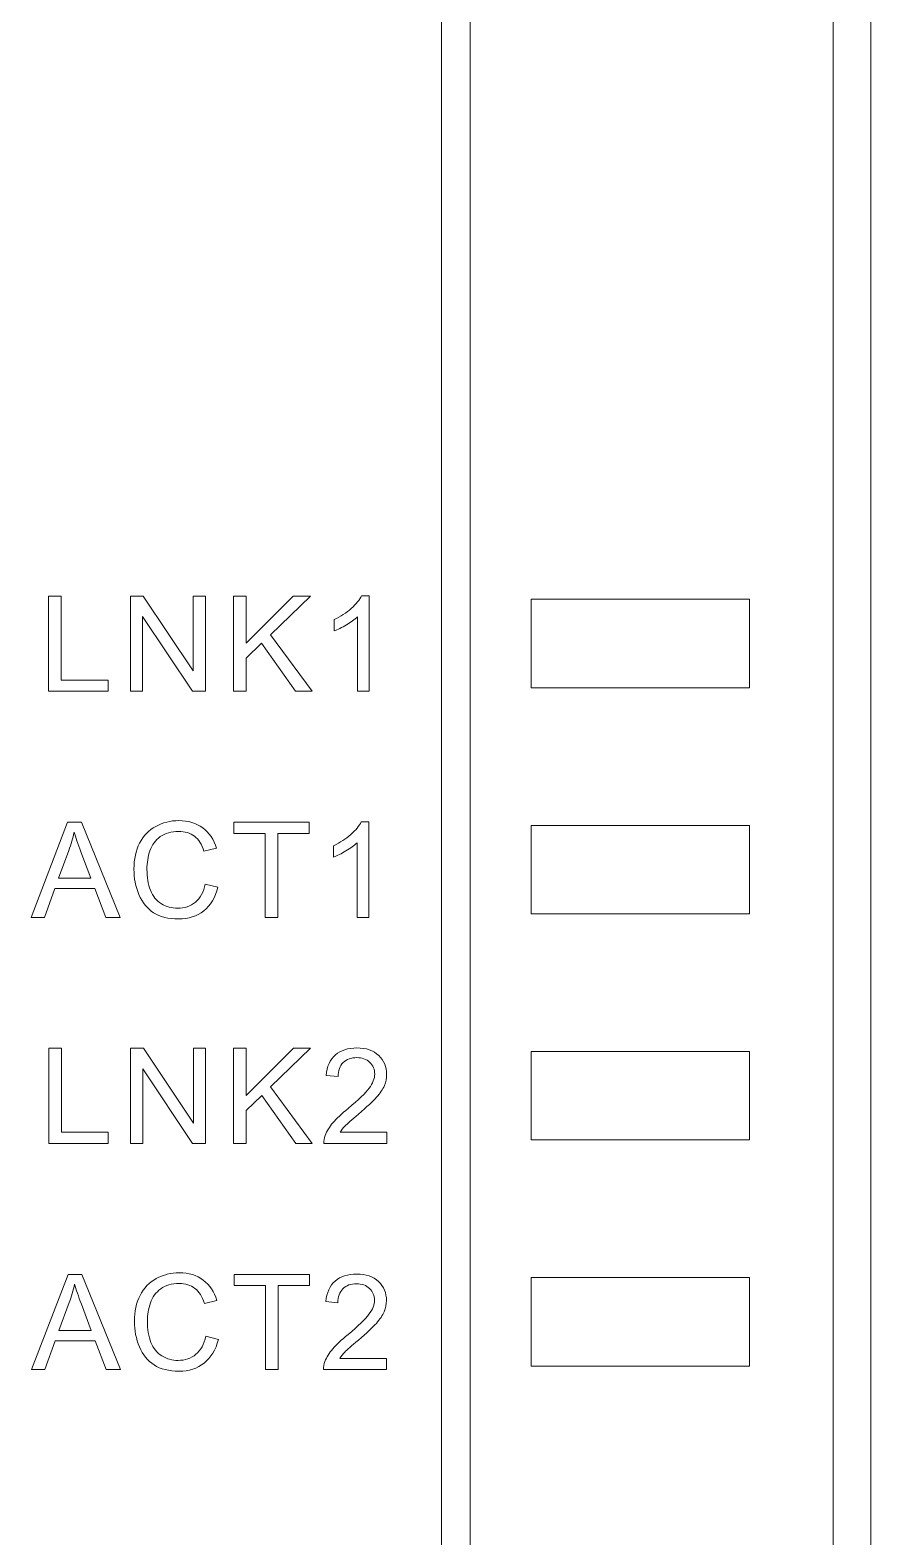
# Model space of a CAD drawing. Header units: millimetres. Extents: x 33157 to 59611, y -29750 to 1750.
# Drawn here: x 54129.8 to 54147.65, y 415.22 to 447.21 of the extents above; entities that cross this region are included whole.
import ezdxf

# ---------------------------------------------------------------- set-up
doc = ezdxf.new("R2010")
doc.units = ezdxf.units.MM
doc.layers.get('0').update_dxf_attribs({"lineweight": 18})

msp = doc.modelspace()

# ---------------------------------------------------------------- linework, layer by layer
at = {"lineweight": 9}
for p, q in [((54138.527, 478.392), (54138.527, 413.909)), ((54139.141, 478.392), (54139.141, 350.976)), ((54146.842, 474.177), (54146.842, 352.724)), ((54147.645, 473.374), (54147.645, 353.206))]:
    msp.add_line(p, q, dxfattribs=at)
for points in [[(54140.434, 433.246), (54145.067, 433.246), (54145.067, 435.124), (54140.434, 435.124)], [(54140.434, 428.446), (54145.067, 428.446), (54145.067, 430.324), (54140.434, 430.324)], [(54140.434, 423.646), (54145.067, 423.646), (54145.067, 425.524), (54140.434, 425.524)], [(54140.434, 418.846), (54145.067, 418.846), (54145.067, 420.724), (54140.434, 420.724)], [(54140.434, 418.846), (54145.067, 418.846), (54145.067, 420.724), (54140.434, 420.724)]]:
    msp.add_lwpolyline(points, close=True, dxfattribs=at)
for points, knots in [([(54130.19, 433.171), (54130.19, 433.171), (54130.19, 435.192), (54130.19, 435.192), (54130.19, 435.192), (54130.458, 435.192), (54130.458, 435.192), (54130.458, 435.192), (54130.458, 433.408), (54130.458, 433.408), (54130.458, 433.408), (54131.452, 433.408), (54131.452, 433.408), (54131.452, 433.408), (54131.452, 433.171), (54131.452, 433.171), (54131.452, 433.171), (54130.19, 433.171), (54130.19, 433.171)], [0, 0, 0, 0, 142865.884439, 142865.884439, 142865.884439, 285731.768878, 285731.768878, 285731.768878, 428597.653318, 428597.653318, 428597.653318, 571463.537757, 571463.537757, 571463.537757, 714329.422196, 714329.422196, 714329.422196, 857195.306635, 857195.306635, 857195.306635, 857195.306635]), ([(54131.925, 433.171), (54131.925, 433.171), (54131.925, 435.192), (54131.925, 435.192), (54131.925, 435.192), (54132.2, 435.192), (54132.2, 435.192), (54132.2, 435.192), (54133.26, 433.606), (54133.26, 433.606), (54133.26, 433.606), (54133.26, 435.192), (54133.26, 435.192), (54133.26, 435.192), (54133.517, 435.192), (54133.517, 435.192), (54133.517, 435.192), (54133.517, 433.171), (54133.517, 433.171), (54133.517, 433.171), (54133.242, 433.171), (54133.242, 433.171), (54133.242, 433.171), (54132.182, 434.757), (54132.182, 434.757), (54132.182, 434.757), (54132.182, 433.171), (54132.182, 433.171), (54132.182, 433.171), (54131.925, 433.171), (54131.925, 433.171)], [0, 0, 0, 0, 137785.747342, 137785.747342, 137785.747342, 275571.494683, 275571.494683, 275571.494683, 413357.242025, 413357.242025, 413357.242025, 551142.989367, 551142.989367, 551142.989367, 688928.736708, 688928.736708, 688928.736708, 826714.48405, 826714.48405, 826714.48405, 964500.231392, 964500.231392, 964500.231392, 1102285.978733, 1102285.978733, 1102285.978733, 1240071.726075, 1240071.726075, 1240071.726075, 1377857.473417, 1377857.473417, 1377857.473417, 1377857.473417]), ([(54134.112, 433.171), (54134.112, 433.171), (54134.112, 435.192), (54134.112, 435.192), (54134.112, 435.192), (54134.38, 435.192), (54134.38, 435.192), (54134.38, 435.192), (54134.38, 434.19), (54134.38, 434.19), (54134.38, 434.19), (54135.383, 435.192), (54135.383, 435.192), (54135.383, 435.192), (54135.746, 435.192), (54135.746, 435.192), (54135.746, 435.192), (54134.898, 434.372), (54134.898, 434.372), (54134.898, 434.372), (54135.782, 433.171), (54135.782, 433.171), (54135.782, 433.171), (54135.43, 433.171), (54135.43, 433.171), (54135.43, 433.171), (54134.71, 434.191), (54134.71, 434.191), (54134.71, 434.191), (54134.38, 433.871), (54134.38, 433.871), (54134.38, 433.871), (54134.38, 433.171), (54134.38, 433.171), (54134.38, 433.171), (54134.112, 433.171), (54134.112, 433.171)], [0, 0, 0, 0, 136520.129811, 136520.129811, 136520.129811, 273040.259623, 273040.259623, 273040.259623, 409560.389434, 409560.389434, 409560.389434, 546080.519246, 546080.519246, 546080.519246, 682600.649057, 682600.649057, 682600.649057, 819120.778868, 819120.778868, 819120.778868, 955640.90868, 955640.90868, 955640.90868, 1092161.038491, 1092161.038491, 1092161.038491, 1228681.168302, 1228681.168302, 1228681.168302, 1365201.298114, 1365201.298114, 1365201.298114, 1501721.427925, 1501721.427925, 1501721.427925, 1638241.557737, 1638241.557737, 1638241.557737, 1638241.557737]), ([(54136.995, 433.171), (54136.995, 433.171), (54136.746, 433.171), (54136.746, 433.171), (54136.746, 433.171), (54136.746, 434.752), (54136.746, 434.752), (54136.687, 434.695), (54136.608, 434.638), (54136.511, 434.581), (54136.414, 434.524), (54136.327, 434.481), (54136.25, 434.453), (54136.25, 434.453), (54136.25, 434.693), (54136.25, 434.693), (54136.388, 434.758), (54136.51, 434.837), (54136.614, 434.93), (54136.718, 435.023), (54136.791, 435.113), (54136.835, 435.2), (54136.835, 435.2), (54136.995, 435.2), (54136.995, 435.2), (54136.995, 435.2), (54136.995, 433.171), (54136.995, 433.171)], [0, 0, 0, 0, 138670.174448, 138670.174448, 138670.174448, 277340.348896, 277340.348896, 277340.348896, 416010.523343, 416010.523343, 416010.523343, 554680.697791, 554680.697791, 554680.697791, 693350.872239, 693350.872239, 693350.872239, 832021.046687, 832021.046687, 832021.046687, 970691.221135, 970691.221135, 970691.221135, 1109361.395582, 1109361.395582, 1109361.395582, 1248031.57003, 1248031.57003, 1248031.57003, 1248031.57003]), ([(54129.816, 428.371), (54129.816, 428.371), (54130.591, 430.392), (54130.591, 430.392), (54130.591, 430.392), (54130.885, 430.392), (54130.885, 430.392), (54130.885, 430.392), (54131.708, 428.371), (54131.708, 428.371), (54131.708, 428.371), (54131.404, 428.371), (54131.404, 428.371), (54131.404, 428.371), (54131.17, 428.983), (54131.17, 428.983), (54131.17, 428.983), (54130.319, 428.983), (54130.319, 428.983), (54130.319, 428.983), (54130.1, 428.371), (54130.1, 428.371), (54130.1, 428.371), (54129.816, 428.371), (54129.816, 428.371)], [0, 0, 0, 0, 139694.879559, 139694.879559, 139694.879559, 279389.759119, 279389.759119, 279389.759119, 419084.638678, 419084.638678, 419084.638678, 558779.518238, 558779.518238, 558779.518238, 698474.397797, 698474.397797, 698474.397797, 838169.277356, 838169.277356, 838169.277356, 977864.156916, 977864.156916, 977864.156916, 1117559.036475, 1117559.036475, 1117559.036475, 1117559.036475]), ([(54133.516, 429.08), (54133.516, 429.08), (54133.784, 429.012), (54133.784, 429.012), (54133.729, 428.792), (54133.628, 428.625), (54133.483, 428.51), (54133.337, 428.395), (54133.159, 428.337), (54132.949, 428.337), (54132.732, 428.337), (54132.555, 428.381), (54132.419, 428.47), (54132.282, 428.559), (54132.179, 428.687), (54132.108, 428.855), (54132.037, 429.023), (54132.001, 429.203), (54132.001, 429.396), (54132.001, 429.607), (54132.041, 429.79), (54132.121, 429.947), (54132.202, 430.103), (54132.316, 430.222), (54132.464, 430.304), (54132.612, 430.385), (54132.776, 430.426), (54132.953, 430.426), (54133.156, 430.426), (54133.325, 430.374), (54133.463, 430.271), (54133.601, 430.168), (54133.697, 430.024), (54133.751, 429.838), (54133.751, 429.838), (54133.488, 429.775), (54133.488, 429.775), (54133.442, 429.922), (54133.373, 430.029), (54133.284, 430.096), (54133.196, 430.164), (54133.084, 430.197), (54132.949, 430.197), (54132.794, 430.197), (54132.664, 430.16), (54132.56, 430.085), (54132.456, 430.011), (54132.383, 429.911), (54132.341, 429.786), (54132.299, 429.66), (54132.277, 429.531), (54132.277, 429.398), (54132.277, 429.226), (54132.302, 429.076), (54132.352, 428.948), (54132.402, 428.82), (54132.48, 428.724), (54132.585, 428.661), (54132.69, 428.597), (54132.804, 428.566), (54132.927, 428.566), (54133.077, 428.566), (54133.203, 428.609), (54133.306, 428.695), (54133.41, 428.782), (54133.48, 428.91), (54133.516, 429.08)], [0, 0, 0, 0, 133633.739663, 133633.739663, 133633.739663, 267267.479326, 267267.479326, 267267.479326, 400901.218989, 400901.218989, 400901.218989, 534534.958652, 534534.958652, 534534.958652, 668168.698315, 668168.698315, 668168.698315, 801802.437978, 801802.437978, 801802.437978, 935436.177641, 935436.177641, 935436.177641, 1069069.917304, 1069069.917304, 1069069.917304, 1202703.656967, 1202703.656967, 1202703.656967, 1336337.39663, 1336337.39663, 1336337.39663, 1469971.136292, 1469971.136292, 1469971.136292, 1603604.875955, 1603604.875955, 1603604.875955, 1737238.615618, 1737238.615618, 1737238.615618, 1870872.355281, 1870872.355281, 1870872.355281, 2004506.094944, 2004506.094944, 2004506.094944, 2138139.834607, 2138139.834607, 2138139.834607, 2271773.57427, 2271773.57427, 2271773.57427, 2405407.313933, 2405407.313933, 2405407.313933, 2539041.053596, 2539041.053596, 2539041.053596, 2672674.793259, 2672674.793259, 2672674.793259, 2806308.532922, 2806308.532922, 2806308.532922, 2939942.272585, 2939942.272585, 2939942.272585, 2939942.272585]), ([(54134.786, 428.371), (54134.786, 428.371), (54134.786, 430.155), (54134.786, 430.155), (54134.786, 430.155), (54134.12, 430.155), (54134.12, 430.155), (54134.12, 430.155), (54134.12, 430.392), (54134.12, 430.392), (54134.12, 430.392), (54135.72, 430.392), (54135.72, 430.392), (54135.72, 430.392), (54135.72, 430.155), (54135.72, 430.155), (54135.72, 430.155), (54135.054, 430.155), (54135.054, 430.155), (54135.054, 430.155), (54135.054, 428.371), (54135.054, 428.371), (54135.054, 428.371), (54134.786, 428.371), (54134.786, 428.371)], [0, 0, 0, 0, 139705.085522, 139705.085522, 139705.085522, 279410.171044, 279410.171044, 279410.171044, 419115.256566, 419115.256566, 419115.256566, 558820.342088, 558820.342088, 558820.342088, 698525.42761, 698525.42761, 698525.42761, 838230.513132, 838230.513132, 838230.513132, 977935.598654, 977935.598654, 977935.598654, 1117640.684176, 1117640.684176, 1117640.684176, 1117640.684176]), ([(54136.985, 428.371), (54136.985, 428.371), (54136.737, 428.371), (54136.737, 428.371), (54136.737, 428.371), (54136.737, 429.952), (54136.737, 429.952), (54136.677, 429.895), (54136.599, 429.838), (54136.502, 429.781), (54136.405, 429.724), (54136.317, 429.681), (54136.24, 429.653), (54136.24, 429.653), (54136.24, 429.893), (54136.24, 429.893), (54136.379, 429.958), (54136.5, 430.037), (54136.604, 430.13), (54136.708, 430.223), (54136.782, 430.313), (54136.825, 430.4), (54136.825, 430.4), (54136.985, 430.4), (54136.985, 430.4), (54136.985, 430.4), (54136.985, 428.371), (54136.985, 428.371)], [0, 0, 0, 0, 138675.986123, 138675.986123, 138675.986123, 277351.972246, 277351.972246, 277351.972246, 416027.958369, 416027.958369, 416027.958369, 554703.944492, 554703.944492, 554703.944492, 693379.930615, 693379.930615, 693379.930615, 832055.916738, 832055.916738, 832055.916738, 970731.902861, 970731.902861, 970731.902861, 1109407.888984, 1109407.888984, 1109407.888984, 1248083.875107, 1248083.875107, 1248083.875107, 1248083.875107]), ([(54130.398, 429.201), (54130.398, 429.201), (54131.086, 429.201), (54131.086, 429.201), (54131.086, 429.201), (54130.876, 429.761), (54130.876, 429.761), (54130.812, 429.931), (54130.764, 430.072), (54130.731, 430.183), (54130.703, 430.051), (54130.666, 429.922), (54130.619, 429.794), (54130.619, 429.794), (54130.398, 429.201), (54130.398, 429.201)], [0, 0, 0, 0, 145458.801574, 145458.801574, 145458.801574, 290917.603148, 290917.603148, 290917.603148, 436376.404721, 436376.404721, 436376.404721, 581835.206295, 581835.206295, 581835.206295, 727294.007869, 727294.007869, 727294.007869, 727294.007869]), ([(54130.195, 423.571), (54130.195, 423.571), (54130.195, 425.592), (54130.195, 425.592), (54130.195, 425.592), (54130.463, 425.592), (54130.463, 425.592), (54130.463, 425.592), (54130.463, 423.808), (54130.463, 423.808), (54130.463, 423.808), (54131.457, 423.808), (54131.457, 423.808), (54131.457, 423.808), (54131.457, 423.571), (54131.457, 423.571), (54131.457, 423.571), (54130.195, 423.571), (54130.195, 423.571)], [0, 0, 0, 0, 142878.473221, 142878.473221, 142878.473221, 285756.946442, 285756.946442, 285756.946442, 428635.419664, 428635.419664, 428635.419664, 571513.892885, 571513.892885, 571513.892885, 714392.366106, 714392.366106, 714392.366106, 857270.839327, 857270.839327, 857270.839327, 857270.839327]), ([(54131.93, 423.571), (54131.93, 423.571), (54131.93, 425.592), (54131.93, 425.592), (54131.93, 425.592), (54132.205, 425.592), (54132.205, 425.592), (54132.205, 425.592), (54133.265, 424.006), (54133.265, 424.006), (54133.265, 424.006), (54133.265, 425.592), (54133.265, 425.592), (54133.265, 425.592), (54133.522, 425.592), (54133.522, 425.592), (54133.522, 425.592), (54133.522, 423.571), (54133.522, 423.571), (54133.522, 423.571), (54133.247, 423.571), (54133.247, 423.571), (54133.247, 423.571), (54132.187, 425.157), (54132.187, 425.157), (54132.187, 425.157), (54132.187, 423.571), (54132.187, 423.571), (54132.187, 423.571), (54131.93, 423.571), (54131.93, 423.571)], [0, 0, 0, 0, 137797.888547, 137797.888547, 137797.888547, 275595.777094, 275595.777094, 275595.777094, 413393.66564, 413393.66564, 413393.66564, 551191.554187, 551191.554187, 551191.554187, 688989.442734, 688989.442734, 688989.442734, 826787.331281, 826787.331281, 826787.331281, 964585.219827, 964585.219827, 964585.219827, 1102383.108374, 1102383.108374, 1102383.108374, 1240180.996921, 1240180.996921, 1240180.996921, 1377978.885468, 1377978.885468, 1377978.885468, 1377978.885468]), ([(54134.117, 423.571), (54134.117, 423.571), (54134.117, 425.592), (54134.117, 425.592), (54134.117, 425.592), (54134.385, 425.592), (54134.385, 425.592), (54134.385, 425.592), (54134.385, 424.59), (54134.385, 424.59), (54134.385, 424.59), (54135.388, 425.592), (54135.388, 425.592), (54135.388, 425.592), (54135.751, 425.592), (54135.751, 425.592), (54135.751, 425.592), (54134.903, 424.772), (54134.903, 424.772), (54134.903, 424.772), (54135.787, 423.571), (54135.787, 423.571), (54135.787, 423.571), (54135.435, 423.571), (54135.435, 423.571), (54135.435, 423.571), (54134.715, 424.591), (54134.715, 424.591), (54134.715, 424.591), (54134.385, 424.271), (54134.385, 424.271), (54134.385, 424.271), (54134.385, 423.571), (54134.385, 423.571), (54134.385, 423.571), (54134.117, 423.571), (54134.117, 423.571)], [0, 0, 0, 0, 136532.159112, 136532.159112, 136532.159112, 273064.318223, 273064.318223, 273064.318223, 409596.477335, 409596.477335, 409596.477335, 546128.636446, 546128.636446, 546128.636446, 682660.795558, 682660.795558, 682660.795558, 819192.954669, 819192.954669, 819192.954669, 955725.113781, 955725.113781, 955725.113781, 1092257.272893, 1092257.272893, 1092257.272893, 1228789.432004, 1228789.432004, 1228789.432004, 1365321.591116, 1365321.591116, 1365321.591116, 1501853.750227, 1501853.750227, 1501853.750227, 1638385.909339, 1638385.909339, 1638385.909339, 1638385.909339]), ([(54137.369, 423.808), (54137.369, 423.808), (54137.369, 423.571), (54137.369, 423.571), (54137.369, 423.571), (54136.032, 423.571), (54136.032, 423.571), (54136.03, 423.631), (54136.04, 423.688), (54136.061, 423.744), (54136.095, 423.834), (54136.15, 423.924), (54136.226, 424.012), (54136.302, 424.1), (54136.41, 424.202), (54136.55, 424.317), (54136.769, 424.497), (54136.918, 424.64), (54136.995, 424.745), (54137.073, 424.85), (54137.112, 424.95), (54137.112, 425.044), (54137.112, 425.142), (54137.077, 425.225), (54137.007, 425.293), (54136.936, 425.36), (54136.844, 425.394), (54136.731, 425.394), (54136.611, 425.394), (54136.515, 425.358), (54136.443, 425.287), (54136.371, 425.216), (54136.335, 425.117), (54136.334, 424.991), (54136.334, 424.991), (54136.08, 425.016), (54136.08, 425.016), (54136.097, 425.206), (54136.163, 425.351), (54136.277, 425.451), (54136.391, 425.55), (54136.544, 425.6), (54136.736, 425.6), (54136.93, 425.6), (54137.084, 425.546), (54137.197, 425.439), (54137.31, 425.331), (54137.366, 425.197), (54137.366, 425.038), (54137.366, 424.958), (54137.35, 424.878), (54137.317, 424.8), (54137.284, 424.721), (54137.229, 424.639), (54137.152, 424.553), (54137.075, 424.467), (54136.947, 424.348), (54136.77, 424.197), (54136.62, 424.072), (54136.525, 423.987), (54136.482, 423.943), (54136.44, 423.898), (54136.405, 423.853), (54136.377, 423.808), (54136.377, 423.808), (54137.369, 423.808), (54137.369, 423.808)], [0, 0, 0, 0, 133649.552844, 133649.552844, 133649.552844, 267299.105687, 267299.105687, 267299.105687, 400948.658531, 400948.658531, 400948.658531, 534598.211374, 534598.211374, 534598.211374, 668247.764218, 668247.764218, 668247.764218, 801897.317062, 801897.317062, 801897.317062, 935546.869905, 935546.869905, 935546.869905, 1069196.422749, 1069196.422749, 1069196.422749, 1202845.975592, 1202845.975592, 1202845.975592, 1336495.528436, 1336495.528436, 1336495.528436, 1470145.08128, 1470145.08128, 1470145.08128, 1603794.634123, 1603794.634123, 1603794.634123, 1737444.186967, 1737444.186967, 1737444.186967, 1871093.73981, 1871093.73981, 1871093.73981, 2004743.292654, 2004743.292654, 2004743.292654, 2138392.845498, 2138392.845498, 2138392.845498, 2272042.398341, 2272042.398341, 2272042.398341, 2405691.951185, 2405691.951185, 2405691.951185, 2539341.504028, 2539341.504028, 2539341.504028, 2672991.056872, 2672991.056872, 2672991.056872, 2806640.609716, 2806640.609716, 2806640.609716, 2940290.162559, 2940290.162559, 2940290.162559, 2940290.162559]), ([(54129.826, 418.771), (54129.826, 418.771), (54130.601, 420.792), (54130.601, 420.792), (54130.601, 420.792), (54130.895, 420.792), (54130.895, 420.792), (54130.895, 420.792), (54131.718, 418.771), (54131.718, 418.771), (54131.718, 418.771), (54131.413, 418.771), (54131.413, 418.771), (54131.413, 418.771), (54131.18, 419.383), (54131.18, 419.383), (54131.18, 419.383), (54130.329, 419.383), (54130.329, 419.383), (54130.329, 419.383), (54130.11, 418.771), (54130.11, 418.771), (54130.11, 418.771), (54129.826, 418.771), (54129.826, 418.771)], [0, 0, 0, 0, 139707.202168, 139707.202168, 139707.202168, 279414.404337, 279414.404337, 279414.404337, 419121.606505, 419121.606505, 419121.606505, 558828.808673, 558828.808673, 558828.808673, 698536.010842, 698536.010842, 698536.010842, 838243.21301, 838243.21301, 838243.21301, 977950.415178, 977950.415178, 977950.415178, 1117657.617347, 1117657.617347, 1117657.617347, 1117657.617347]), ([(54133.526, 419.48), (54133.526, 419.48), (54133.794, 419.412), (54133.794, 419.412), (54133.738, 419.192), (54133.637, 419.025), (54133.492, 418.91), (54133.347, 418.795), (54133.169, 418.737), (54132.959, 418.737), (54132.741, 418.737), (54132.565, 418.781), (54132.428, 418.87), (54132.292, 418.959), (54132.188, 419.087), (54132.117, 419.255), (54132.046, 419.423), (54132.01, 419.603), (54132.01, 419.796), (54132.01, 420.007), (54132.05, 420.19), (54132.131, 420.347), (54132.211, 420.503), (54132.326, 420.622), (54132.474, 420.704), (54132.622, 420.785), (54132.785, 420.826), (54132.963, 420.826), (54133.165, 420.826), (54133.335, 420.774), (54133.472, 420.671), (54133.61, 420.568), (54133.706, 420.424), (54133.76, 420.238), (54133.76, 420.238), (54133.498, 420.175), (54133.498, 420.175), (54133.451, 420.322), (54133.383, 420.429), (54133.294, 420.496), (54133.205, 420.564), (54133.093, 420.597), (54132.958, 420.597), (54132.803, 420.597), (54132.674, 420.56), (54132.57, 420.485), (54132.466, 420.411), (54132.392, 420.311), (54132.351, 420.186), (54132.308, 420.06), (54132.287, 419.931), (54132.287, 419.798), (54132.287, 419.626), (54132.312, 419.476), (54132.362, 419.348), (54132.412, 419.22), (54132.489, 419.124), (54132.595, 419.061), (54132.7, 418.997), (54132.814, 418.966), (54132.937, 418.966), (54133.086, 418.966), (54133.212, 419.009), (54133.316, 419.095), (54133.419, 419.182), (54133.489, 419.31), (54133.526, 419.48)], [0, 0, 0, 0, 133645.527487, 133645.527487, 133645.527487, 267291.054974, 267291.054974, 267291.054974, 400936.58246, 400936.58246, 400936.58246, 534582.109947, 534582.109947, 534582.109947, 668227.637434, 668227.637434, 668227.637434, 801873.164921, 801873.164921, 801873.164921, 935518.692407, 935518.692407, 935518.692407, 1069164.219894, 1069164.219894, 1069164.219894, 1202809.747381, 1202809.747381, 1202809.747381, 1336455.274868, 1336455.274868, 1336455.274868, 1470100.802355, 1470100.802355, 1470100.802355, 1603746.329841, 1603746.329841, 1603746.329841, 1737391.857328, 1737391.857328, 1737391.857328, 1871037.384815, 1871037.384815, 1871037.384815, 2004682.912302, 2004682.912302, 2004682.912302, 2138328.439789, 2138328.439789, 2138328.439789, 2271973.967275, 2271973.967275, 2271973.967275, 2405619.494762, 2405619.494762, 2405619.494762, 2539265.022249, 2539265.022249, 2539265.022249, 2672910.549736, 2672910.549736, 2672910.549736, 2806556.077222, 2806556.077222, 2806556.077222, 2940201.604709, 2940201.604709, 2940201.604709, 2940201.604709]), ([(54134.795, 418.771), (54134.795, 418.771), (54134.795, 420.555), (54134.795, 420.555), (54134.795, 420.555), (54134.129, 420.555), (54134.129, 420.555), (54134.129, 420.555), (54134.129, 420.792), (54134.129, 420.792), (54134.129, 420.792), (54135.729, 420.792), (54135.729, 420.792), (54135.729, 420.792), (54135.729, 420.555), (54135.729, 420.555), (54135.729, 420.555), (54135.063, 420.555), (54135.063, 420.555), (54135.063, 420.555), (54135.063, 418.771), (54135.063, 418.771), (54135.063, 418.771), (54134.795, 418.771), (54134.795, 418.771)], [0, 0, 0, 0, 139717.407791, 139717.407791, 139717.407791, 279434.815582, 279434.815582, 279434.815582, 419152.223373, 419152.223373, 419152.223373, 558869.631165, 558869.631165, 558869.631165, 698587.038956, 698587.038956, 698587.038956, 838304.446747, 838304.446747, 838304.446747, 978021.854538, 978021.854538, 978021.854538, 1117739.262329, 1117739.262329, 1117739.262329, 1117739.262329]), ([(54137.365, 419.008), (54137.365, 419.008), (54137.365, 418.771), (54137.365, 418.771), (54137.365, 418.771), (54136.027, 418.771), (54136.027, 418.771), (54136.025, 418.831), (54136.035, 418.888), (54136.056, 418.944), (54136.09, 419.034), (54136.145, 419.124), (54136.221, 419.212), (54136.297, 419.3), (54136.405, 419.402), (54136.546, 419.517), (54136.764, 419.697), (54136.913, 419.84), (54136.991, 419.945), (54137.069, 420.05), (54137.108, 420.15), (54137.108, 420.244), (54137.108, 420.342), (54137.072, 420.425), (54137.002, 420.493), (54136.931, 420.56), (54136.839, 420.594), (54136.726, 420.594), (54136.606, 420.594), (54136.51, 420.558), (54136.438, 420.487), (54136.366, 420.416), (54136.33, 420.317), (54136.329, 420.191), (54136.329, 420.191), (54136.075, 420.216), (54136.075, 420.216), (54136.092, 420.406), (54136.158, 420.551), (54136.272, 420.651), (54136.386, 420.75), (54136.539, 420.8), (54136.731, 420.8), (54136.925, 420.8), (54137.079, 420.746), (54137.192, 420.639), (54137.305, 420.531), (54137.362, 420.397), (54137.362, 420.238), (54137.362, 420.158), (54137.345, 420.078), (54137.312, 420), (54137.279, 419.921), (54137.224, 419.839), (54137.147, 419.753), (54137.07, 419.667), (54136.943, 419.548), (54136.765, 419.397), (54136.616, 419.272), (54136.52, 419.187), (54136.477, 419.143), (54136.435, 419.098), (54136.4, 419.053), (54136.373, 419.008), (54136.373, 419.008), (54137.365, 419.008), (54137.365, 419.008)], [0, 0, 0, 0, 133655.423335, 133655.423335, 133655.423335, 267310.846669, 267310.846669, 267310.846669, 400966.270004, 400966.270004, 400966.270004, 534621.693339, 534621.693339, 534621.693339, 668277.116674, 668277.116674, 668277.116674, 801932.540008, 801932.540008, 801932.540008, 935587.963343, 935587.963343, 935587.963343, 1069243.386678, 1069243.386678, 1069243.386678, 1202898.810013, 1202898.810013, 1202898.810013, 1336554.233347, 1336554.233347, 1336554.233347, 1470209.656682, 1470209.656682, 1470209.656682, 1603865.080017, 1603865.080017, 1603865.080017, 1737520.503352, 1737520.503352, 1737520.503352, 1871175.926686, 1871175.926686, 1871175.926686, 2004831.350021, 2004831.350021, 2004831.350021, 2138486.773356, 2138486.773356, 2138486.773356, 2272142.196691, 2272142.196691, 2272142.196691, 2405797.620025, 2405797.620025, 2405797.620025, 2539453.04336, 2539453.04336, 2539453.04336, 2673108.466695, 2673108.466695, 2673108.466695, 2806763.890029, 2806763.890029, 2806763.890029, 2940419.313364, 2940419.313364, 2940419.313364, 2940419.313364]), ([(54130.407, 419.601), (54130.407, 419.601), (54131.096, 419.601), (54131.096, 419.601), (54131.096, 419.601), (54130.885, 420.161), (54130.885, 420.161), (54130.822, 420.331), (54130.774, 420.472), (54130.74, 420.583), (54130.713, 420.451), (54130.675, 420.322), (54130.629, 420.194), (54130.629, 420.194), (54130.407, 419.601), (54130.407, 419.601)], [0, 0, 0, 0, 145470.673391, 145470.673391, 145470.673391, 290941.346782, 290941.346782, 290941.346782, 436412.020174, 436412.020174, 436412.020174, 581882.693565, 581882.693565, 581882.693565, 727353.366956, 727353.366956, 727353.366956, 727353.366956])]:
    msp.add_open_spline(points, degree=3, knots=knots)

doc.saveas('drawing.dxf')
